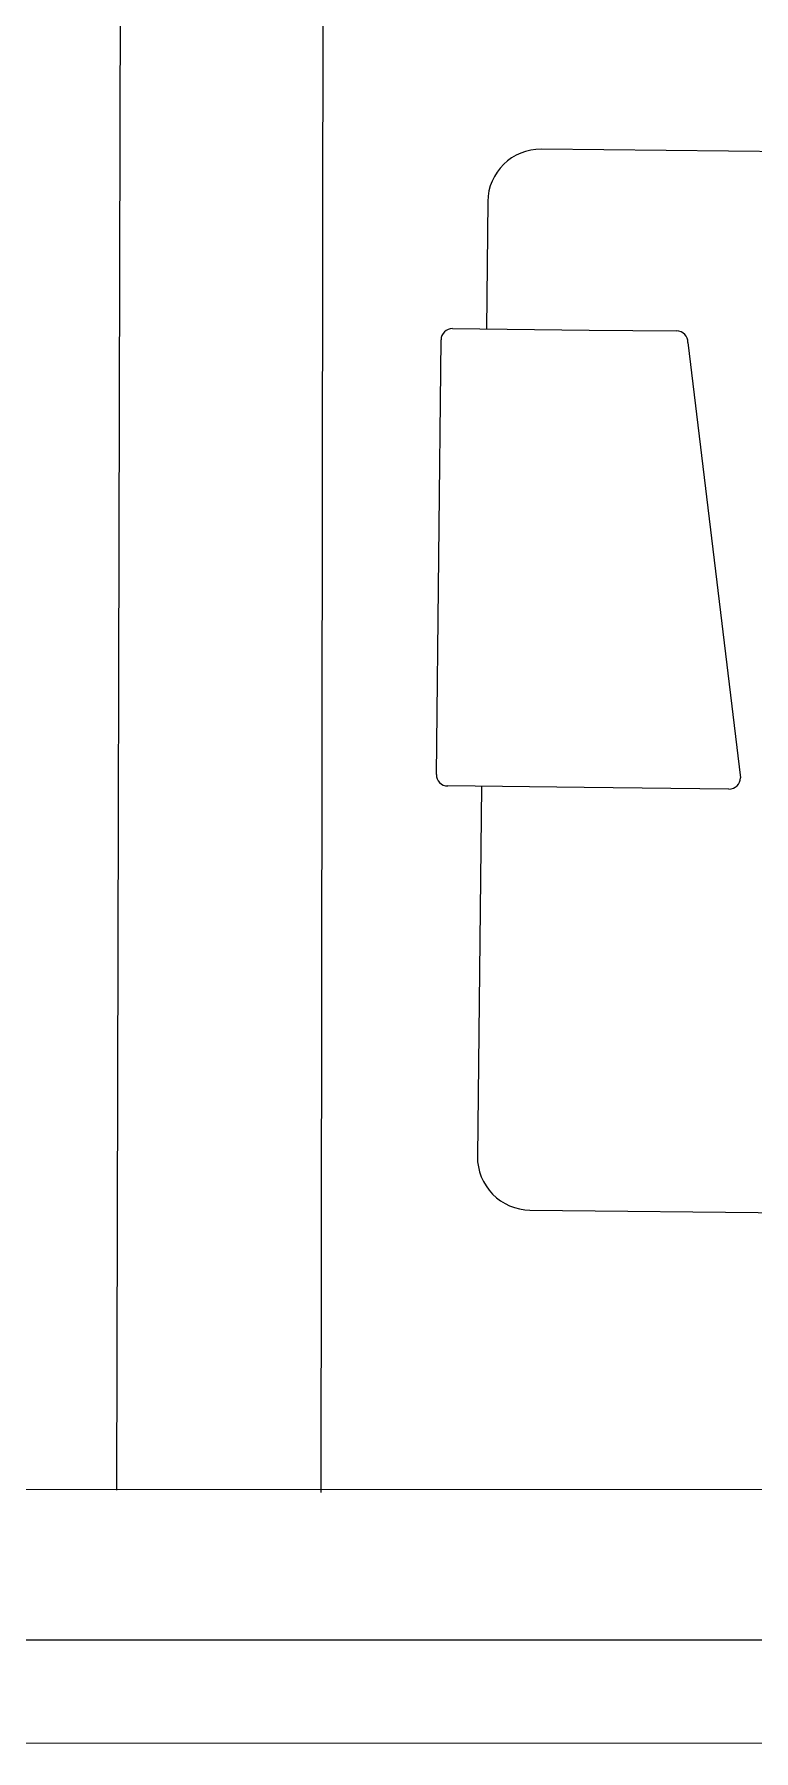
# Paper-space layout 'office1 floor1' of a CAD drawing. Header units: inches. Extents: x 0.3 to 10.8, y 1.4 to 4.2.
# Drawn here: x 3.0025 to 3.1151, y 1.9872 to 2.2559 of the extents above; entities that cross this region are included whole.
import ezdxf

# ---------------------------------------------------------------- set-up
doc = ezdxf.new("R2010")
doc.units = ezdxf.units.IN
doc.header["$MEASUREMENT"] = 0
doc.layers.get('0').update_dxf_attribs({"lineweight": 0})
doc.layers.add('WALL 1 100', color=250, linetype='Continuous', lineweight=9)
doc.layers.add('провода', color=1, linetype='Continuous', lineweight=5)

psp = doc.layouts.new('office1 floor1')

# ---------------------------------------------------------------- linework, layer by layer
at = {"color": 7, "linetype": 'ByBlock', "lineweight": -2}
for p, q in [((3.397324741772, 2.234465995496135), (3.081857557011151, 2.237875257421105)), ((3.073466071572044, 2.229663206820165), (3.073250820629524, 2.209745520720515)), ((3.067964080646761, 2.209802654654576), (3.089318867719713, 2.209571872925123)), ((3.089318867719713, 2.209571872925123), (3.10302727765993, 2.20942372578869)), ((3.065419839515058, 2.140017411510562), (3.066154876386073, 2.208032136545005)), ((3.104797795769491, 2.207614521528016), (3.113012064824057, 2.139503081115802)), ((3.088545144697579, 2.137977425520444), (3.067190357624629, 2.138208207249896)), ((3.07247709760739, 2.138151073315844), (3.071851158028632, 2.080231382459768)), ((3.111202860563385, 2.137732563006248), (3.088545144697579, 2.137977425520444)), ((3.080063208629578, 2.071839897020662), (3.200042927001875, 2.070543273139076))]:
    psp.add_line(p, q, dxfattribs=at)
for centre, radius, start, end in [((3.081767839592071, 2.229573489401093), 0.008302252795088467, 89.38082715108312, 179.3808271510831), ((3.067944737571205, 2.208012793469457), 0.001789965702623297, 89.38082715108312, 179.3808271510831), ((3.103009938059449, 2.20763582523841), 0.001787984630653773, 359.3173086866504, 89.44434561548533), ((3.067209700700168, 2.139998068435014), 0.001789965702621787, 179.3808271510831, 269.3808271510831), ((3.11122220363894, 2.139522424191358), 0.001789965702620277, 269.3808271510831, 359.3808271510831), ((3.080152926048658, 2.080141665040681), 0.008302252795088467, 179.3808271510831, 269.3808271510831)]:
    psp.add_arc(centre, radius, start, end, dxfattribs=at)
at = {"layer": 'WALL 1 100', "color": 0}
for p, q in [((3.016329882510796, 2.429495835619985), (3.015343847171868, 2.027996304951804)), ((3.047908112161607, 2.429495835619985), (3.047327476672886, 2.027613451822435)), ((0.3192529936878856, 2.026902627397353), (5.317942669682959, 2.029175514323291)), ((0.2795786636491041, 1.987228297358581), (5.318221238128669, 1.989409517883629))]:
    psp.add_line(p, q, dxfattribs=at)
at = {"layer": 'провода', "color": 1}
psp.add_line((3.739753401504808, 2.004689023557181), (0.2950245109818313, 2.003880363899504), dxfattribs=at)

doc.saveas('drawing.dxf')
